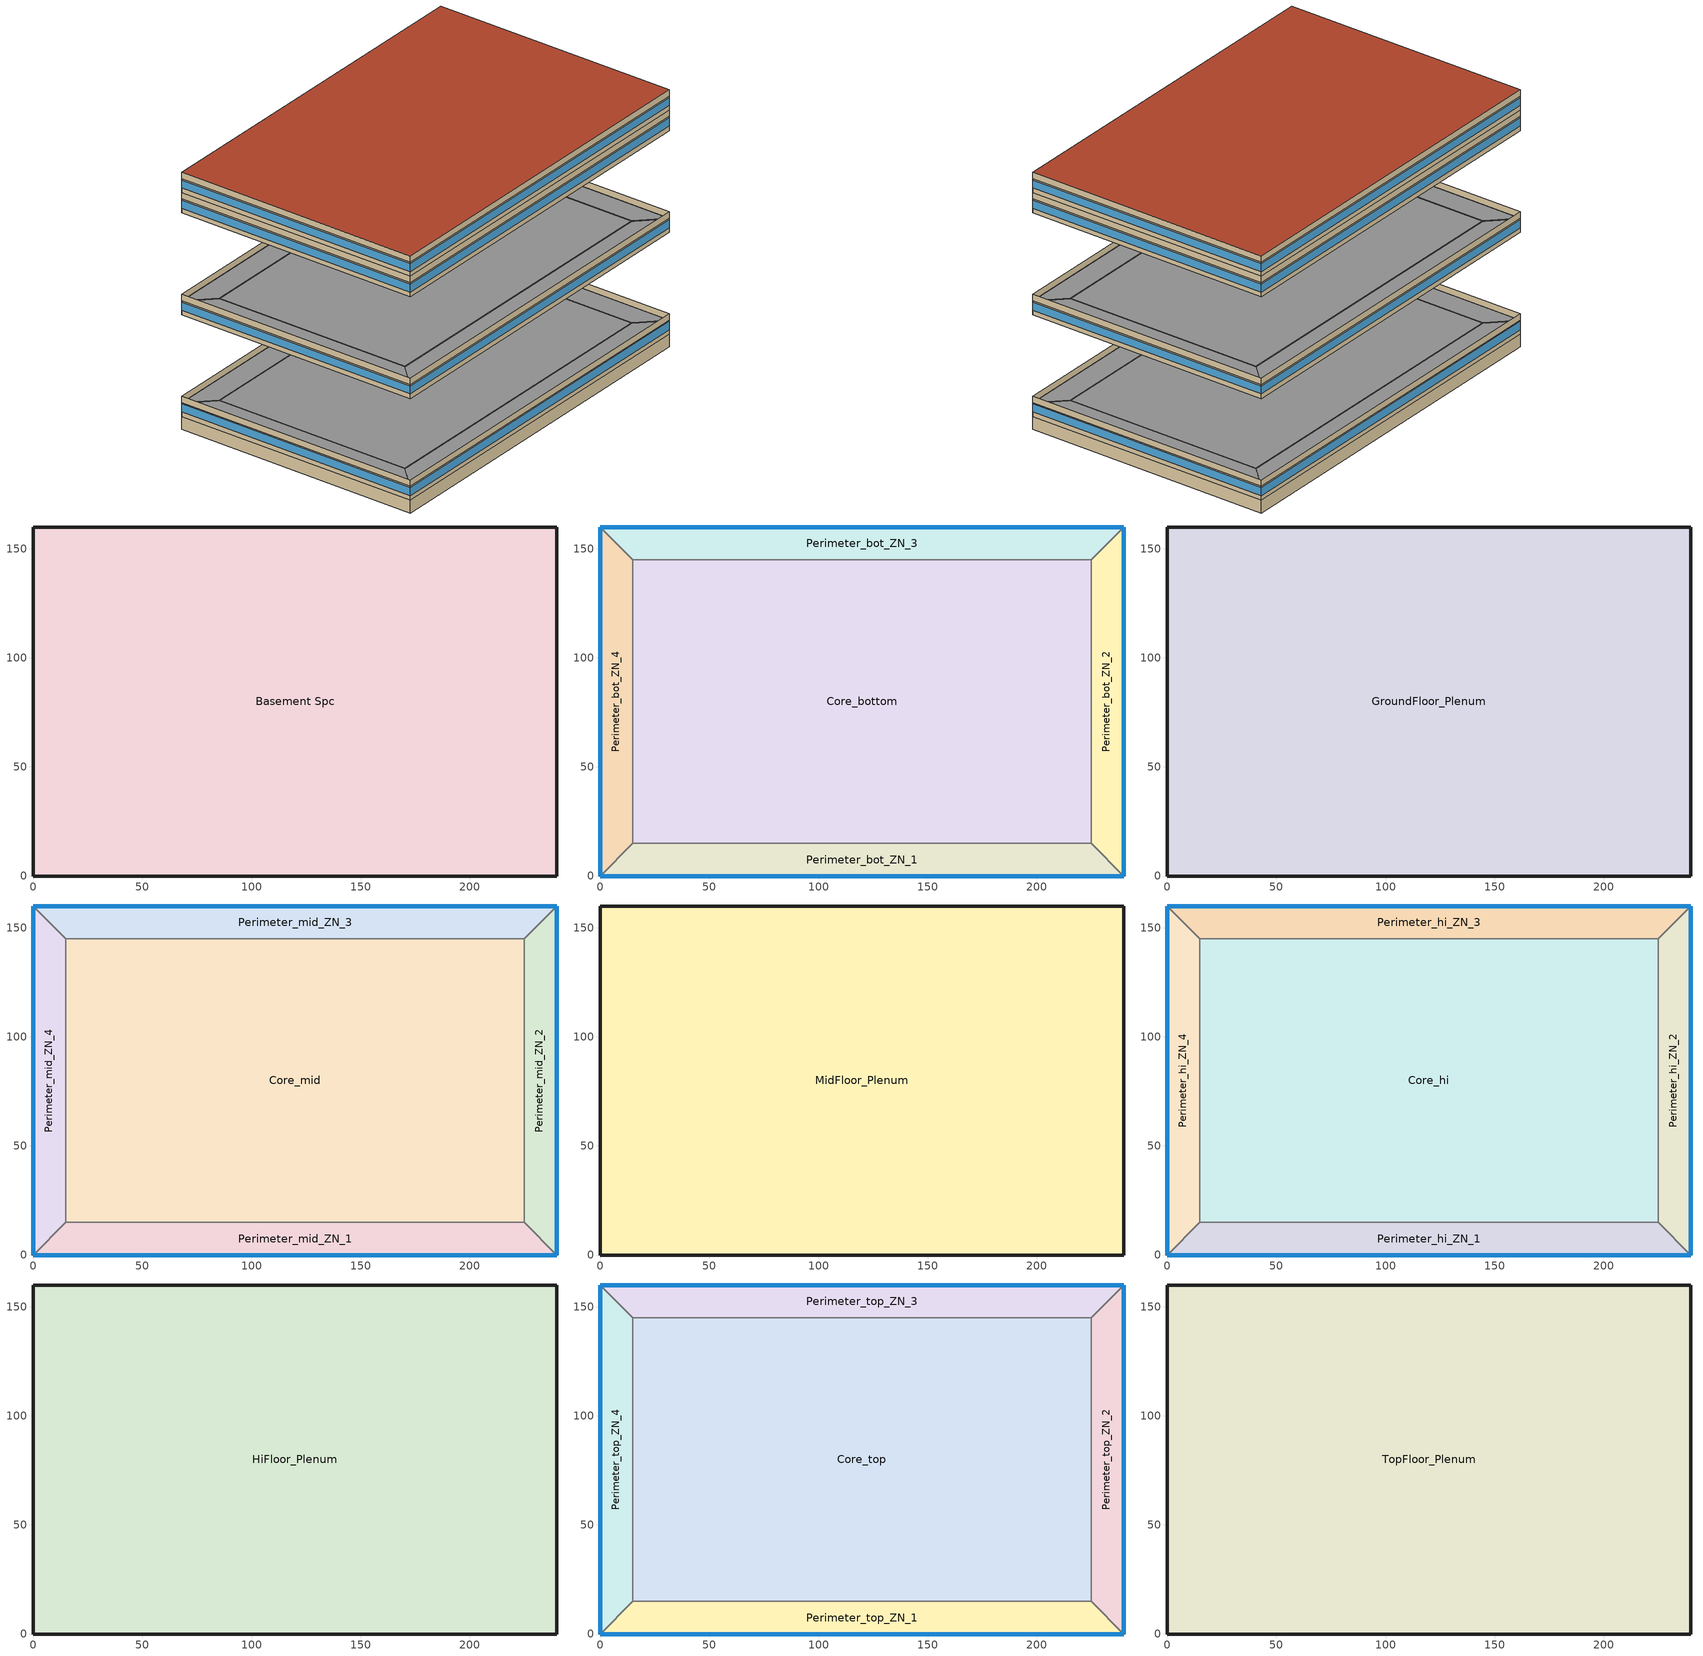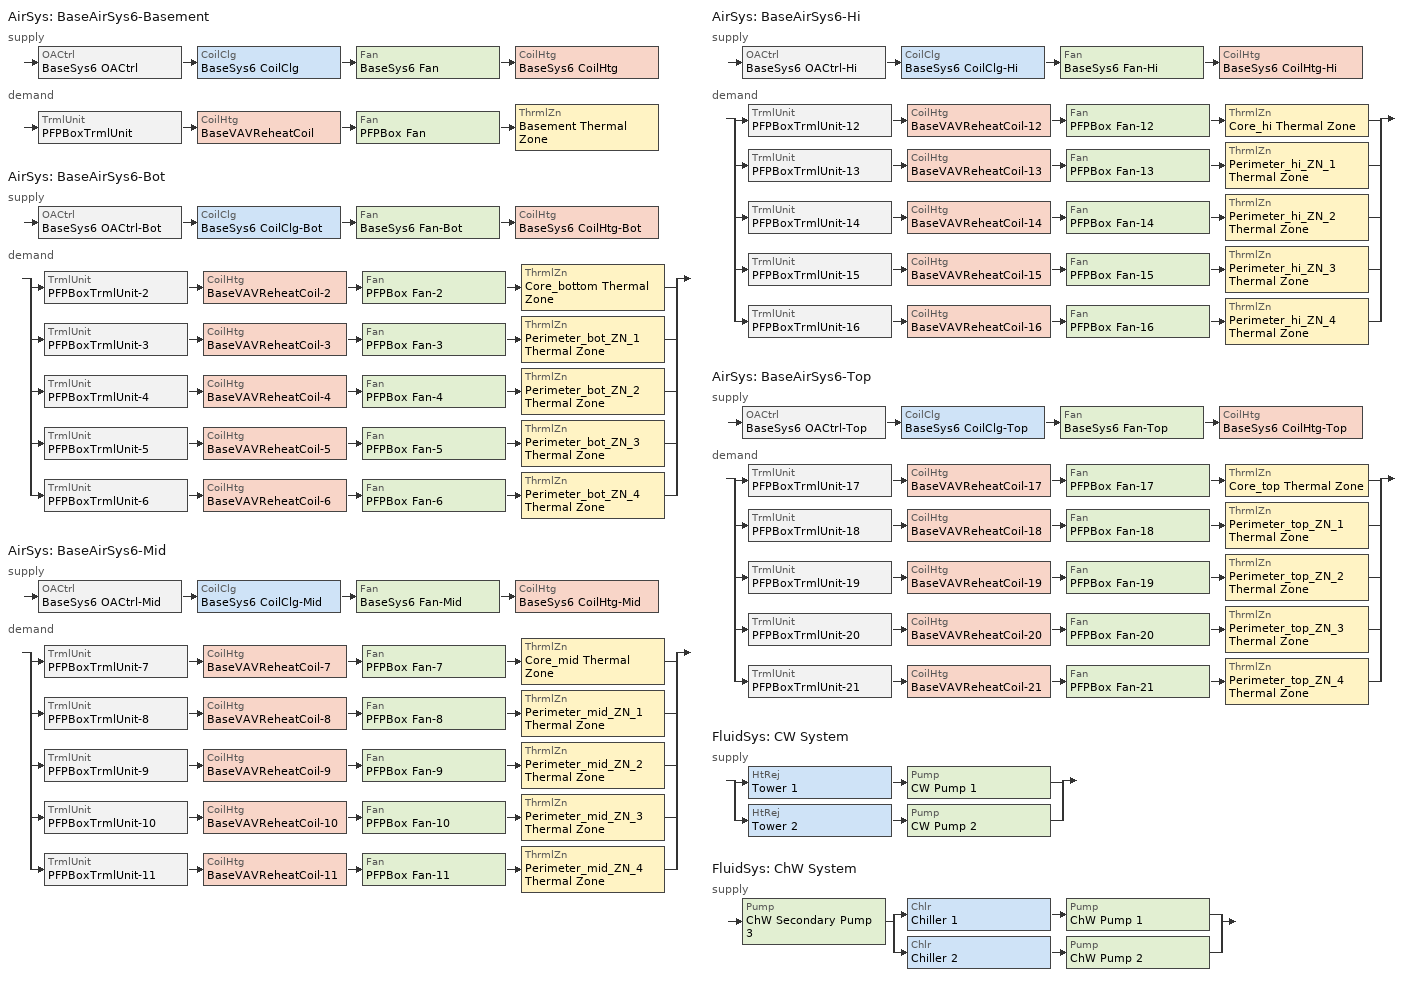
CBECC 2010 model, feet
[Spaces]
Basement Spc
 floor ground (Base_CZ3-SlabOnOrBelowGradeF0.73): 239.85,159.9 239.85,0 0,0 0,159.9 z-8
 wall ground (Base_CZ3-BelowGradeWall): 239.85,0 239.85,159.9 0,159.9 0,0 239.85,0 z-8:0
Core_bottom
 floor to Basement Spc (Base_CZ3-FloorSteelJoistInterior): 224.85,144.9 224.85,15 15,15 15,144.9 z0
 wall to Perimeter_bot_ZN_2 (Base_CZ3-WallSteelFramedInterior): 224.85,15 224.85,144.9 z0:9
 wall to Perimeter_bot_ZN_3 (Base_CZ3-WallSteelFramedInterior): 224.85,144.9 15,144.9 z0:9
 wall to Perimeter_bot_ZN_1 (Base_CZ3-WallSteelFramedInterior): 15,15 224.85,15 z0:9
 wall to Perimeter_bot_ZN_4 (Base_CZ3-WallSteelFramedInterior): 15,144.9 15,15 z0:9
Perimeter_bot_ZN_2
 floor to Basement Spc (Base_CZ3-FloorSteelJoistInterior): 239.85,159.9 239.85,0 224.85,15 224.85,144.9 z0
 wall outside (Base_CZ3-NonresWallSteelFramedU0.084): 239.85,0 239.85,159.9 z0:9
 wall to Perimeter_bot_ZN_1 (Base_CZ3-WallSteelFramedInterior): 224.85,15 239.85,0 z0:9
 wall to Perimeter_bot_ZN_3 (Base_CZ3-WallSteelFramedInterior): 239.85,159.9 224.85,144.9 z0:9
 window (Base_CZ3-FenestrationU0.65): 239.85,0.01 239.85,159.89 z3:8.2
Perimeter_bot_ZN_3
 floor to Basement Spc (Base_CZ3-FloorSteelJoistInterior): 239.85,159.9 224.85,144.9 15,144.9 0,159.9 z0
 wall outside (Base_CZ3-NonresWallSteelFramedU0.084): 239.85,159.9 0,159.9 z0:9
 wall to Perimeter_bot_ZN_4 (Base_CZ3-WallSteelFramedInterior): 0,159.9 15,144.9 z0:9
 window (Base_CZ3-FenestrationU0.65): 239.85,159.9 0,159.9 z3:8.2
Perimeter_bot_ZN_1
 floor to Basement Spc (Base_CZ3-FloorSteelJoistInterior): 224.85,15 239.85,0 0,0 15,15 z0
 wall outside (Base_CZ3-NonresWallSteelFramedU0.084): 0,0 239.85,0 z0:9
 wall to Perimeter_bot_ZN_4 (Base_CZ3-WallSteelFramedInterior): 15,15 0,0 z0:9
 window (Base_CZ3-FenestrationU0.65): 0,0 239.85,0 z3:8.2
Perimeter_bot_ZN_4
 floor to Basement Spc (Base_CZ3-FloorSteelJoistInterior): 0,159.9 15,144.9 15,15 0,0 z0
 wall outside (Base_CZ3-NonresWallSteelFramedU0.084): 0,159.9 0,0 z0:9
 window (Base_CZ3-FenestrationU0.65): 0,159.89 0,0.01 z3:8.2
GroundFloor_Plenum
 floor to Core_bottom (Base_CZ3-FloorSteelJoistInterior): 224.85,144.9 224.85,15 15,15 15,144.9 z9
 floor to Perimeter_bot_ZN_1 (Base_CZ3-FloorSteelJoistInterior): 224.85,15 239.85,0 0,0 15,15 z9
 floor to Perimeter_bot_ZN_2 (Base_CZ3-FloorSteelJoistInterior): 239.85,159.9 239.85,0 224.85,15 224.85,144.9 z9
 floor to Perimeter_bot_ZN_3 (Base_CZ3-FloorSteelJoistInterior): 239.85,159.9 224.85,144.9 15,144.9 0,159.9 z9
 floor to Perimeter_bot_ZN_4 (Base_CZ3-FloorSteelJoistInterior): 0,159.9 15,144.9 15,15 0,0 z9
 wall outside (Base_CZ3-NonresWallSteelFramedU0.084): 239.85,0 239.85,159.9 0,159.9 0,0 239.85,0 z9:13
Core_mid
 floor inside (Base_CZ3-FloorSteelJoistInterior): 224.85,144.9 224.85,15 15,15 15,144.9 z65
 wall to Perimeter_mid_ZN_2 (Base_CZ3-WallSteelFramedInterior): 224.85,15 224.85,144.9 z65:74
 wall to Perimeter_mid_ZN_3 (Base_CZ3-WallSteelFramedInterior): 224.85,144.9 15,144.9 z65:74
 wall to Perimeter_mid_ZN_1 (Base_CZ3-WallSteelFramedInterior): 15,15 224.85,15 z65:74
 wall to Perimeter_mid_ZN_4 (Base_CZ3-WallSteelFramedInterior): 15,144.9 15,15 z65:74
Perimeter_mid_ZN_2
 floor inside (Base_CZ3-FloorSteelJoistInterior): 239.85,159.9 239.85,0 224.85,15 224.85,144.9 z65
 wall outside (Base_CZ3-NonresWallSteelFramedU0.084): 239.85,0 239.85,159.9 z65:74
 wall to Perimeter_mid_ZN_1 (Base_CZ3-WallSteelFramedInterior): 224.85,15 239.85,0 z65:74
 wall to Perimeter_mid_ZN_3 (Base_CZ3-WallSteelFramedInterior): 239.85,159.9 224.85,144.9 z65:74
 window (Base_CZ3-FenestrationU0.65): 239.85,0.01 239.85,159.89 z68:73
Perimeter_mid_ZN_3
 floor inside (Base_CZ3-FloorSteelJoistInterior): 239.85,159.9 224.85,144.9 15,144.9 0,159.9 z65
 wall outside (Base_CZ3-NonresWallSteelFramedU0.084): 239.85,159.9 0,159.9 z65:74
 wall to Perimeter_mid_ZN_4 (Base_CZ3-WallSteelFramedInterior): 0,159.9 15,144.9 z65:74
 window (Base_CZ3-FenestrationU0.65): 239.85,159.9 0,159.9 z68:73
Perimeter_mid_ZN_1
 floor inside (Base_CZ3-FloorSteelJoistInterior): 224.85,15 239.85,0 0,0 15,15 z65
 wall outside (Base_CZ3-NonresWallSteelFramedU0.084): 0,0 239.85,0 z65:74
 wall to Perimeter_mid_ZN_4 (Base_CZ3-WallSteelFramedInterior): 15,15 0,0 z65:74
 window (Base_CZ3-FenestrationU0.65): 0,0 239.85,0 z68:73
Perimeter_mid_ZN_4
 floor inside (Base_CZ3-FloorSteelJoistInterior): 0,159.9 15,144.9 15,15 0,0 z65
 wall outside (Base_CZ3-NonresWallSteelFramedU0.084): 0,159.9 0,0 z65:74
 window (Base_CZ3-FenestrationU0.65): 0,159.89 0,0.01 z68:73
MidFloor_Plenum
 floor to Core_mid (Base_CZ3-FloorSteelJoistInterior): 224.85,144.9 224.85,15 15,15 15,144.9 z74
 floor to Perimeter_mid_ZN_1 (Base_CZ3-FloorSteelJoistInterior): 224.85,15 239.85,0 0,0 15,15 z74
 floor to Perimeter_mid_ZN_2 (Base_CZ3-FloorSteelJoistInterior): 239.85,159.9 239.85,0 224.85,15 224.85,144.9 z74
 floor to Perimeter_mid_ZN_3 (Base_CZ3-FloorSteelJoistInterior): 239.85,159.9 224.85,144.9 15,144.9 0,159.9 z74
 floor to Perimeter_mid_ZN_4 (Base_CZ3-FloorSteelJoistInterior): 0,159.9 15,144.9 15,15 0,0 z74
 wall outside (Base_CZ3-NonresWallSteelFramedU0.084): 239.85,0 239.85,159.9 0,159.9 0,0 239.85,0 z74:78
Core_hi
 floor inside (Base_CZ3-FloorSteelJoistInterior): 224.85,144.9 224.85,15 15,15 15,144.9 z130
 wall to Perimeter_hi_ZN_2 (Base_CZ3-WallSteelFramedInterior): 224.85,15 224.85,144.9 z130:139
 wall to Perimeter_hi_ZN_3 (Base_CZ3-WallSteelFramedInterior): 224.85,144.9 15,144.9 z130:139
 wall to Perimeter_hi_ZN_1 (Base_CZ3-WallSteelFramedInterior): 15,15 224.85,15 z130:139
 wall to Perimeter_hi_ZN_4 (Base_CZ3-WallSteelFramedInterior): 15,144.9 15,15 z130:139
Perimeter_hi_ZN_2
 floor inside (Base_CZ3-FloorSteelJoistInterior): 239.85,159.9 239.85,0 224.85,15 224.85,144.9 z130
 wall outside (Base_CZ3-NonresWallSteelFramedU0.084): 239.85,0 239.85,159.9 z130:139
 wall to Perimeter_hi_ZN_1 (Base_CZ3-WallSteelFramedInterior): 224.85,15 239.85,0 z130:139
 wall to Perimeter_hi_ZN_3 (Base_CZ3-WallSteelFramedInterior): 239.85,159.9 224.85,144.9 z130:139
 window (Base_CZ3-FenestrationU0.65): 239.85,0.01 239.85,159.89 z133:138
Perimeter_hi_ZN_3
 floor inside (Base_CZ3-FloorSteelJoistInterior): 239.85,159.9 224.85,144.9 15,144.9 0,159.9 z130
 wall outside (Base_CZ3-NonresWallSteelFramedU0.084): 239.85,159.9 0,159.9 z130:139
 wall to Perimeter_hi_ZN_4 (Base_CZ3-WallSteelFramedInterior): 0,159.9 15,144.9 z130:139
 window (Base_CZ3-FenestrationU0.65): 239.85,159.9 0,159.9 z133:138
Perimeter_hi_ZN_1
 floor inside (Base_CZ3-FloorSteelJoistInterior): 224.85,15 239.85,0 0,0 15,15 z130
 wall outside (Base_CZ3-NonresWallSteelFramedU0.084): 0,0 239.85,0 z130:139
 wall to Perimeter_hi_ZN_4 (Base_CZ3-WallSteelFramedInterior): 15,15 0,0 z130:139
 window (Base_CZ3-FenestrationU0.65): 0,0 239.85,0 z133:138
Perimeter_hi_ZN_4
 floor inside (Base_CZ3-FloorSteelJoistInterior): 0,159.9 15,144.9 15,15 0,0 z130
 wall outside (Base_CZ3-NonresWallSteelFramedU0.084): 0,159.9 0,0 z130:139
 window (Base_CZ3-FenestrationU0.65): 0,159.89 0,0.01 z133:138
HiFloor_Plenum
 floor to Core_hi (Base_CZ3-FloorSteelJoistInterior): 224.85,144.9 224.85,15 15,15 15,144.9 z139
 floor to Perimeter_hi_ZN_1 (Base_CZ3-FloorSteelJoistInterior): 224.85,15 239.85,0 0,0 15,15 z139
 floor to Perimeter_hi_ZN_2 (Base_CZ3-FloorSteelJoistInterior): 239.85,159.9 239.85,0 224.85,15 224.85,144.9 z139
 floor to Perimeter_hi_ZN_3 (Base_CZ3-FloorSteelJoistInterior): 239.85,159.9 224.85,144.9 15,144.9 0,159.9 z139
 floor to Perimeter_hi_ZN_4 (Base_CZ3-FloorSteelJoistInterior): 0,159.9 15,144.9 15,15 0,0 z139
 wall outside (Base_CZ3-NonresWallSteelFramedU0.084): 239.85,0 239.85,159.9 0,159.9 0,0 239.85,0 z139:143
Core_top
 floor inside (Base_CZ3-FloorSteelJoistInterior): 224.85,144.9 224.85,15 15,15 15,144.9 z143
 wall to Perimeter_top_ZN_2 (Base_CZ3-WallSteelFramedInterior): 224.85,15 224.85,144.9 z143:152
 wall to Perimeter_top_ZN_3 (Base_CZ3-WallSteelFramedInterior): 224.85,144.9 15,144.9 z143:152
 wall to Perimeter_top_ZN_1 (Base_CZ3-WallSteelFramedInterior): 15,15 224.85,15 z143:152
 wall to Perimeter_top_ZN_4 (Base_CZ3-WallSteelFramedInterior): 15,144.9 15,15 z143:152
Perimeter_top_ZN_2
 floor inside (Base_CZ3-FloorSteelJoistInterior): 239.85,159.9 239.85,0 224.85,15 224.85,144.9 z143
 wall outside (Base_CZ3-NonresWallSteelFramedU0.084): 239.85,0 239.85,159.9 z143:152
 wall to Perimeter_top_ZN_1 (Base_CZ3-WallSteelFramedInterior): 224.85,15 239.85,0 z143:152
 wall to Perimeter_top_ZN_3 (Base_CZ3-WallSteelFramedInterior): 239.85,159.9 224.85,144.9 z143:152
 window (Base_CZ3-FenestrationU0.65): 239.85,0.01 239.85,159.89 z146:151
Perimeter_top_ZN_3
 floor inside (Base_CZ3-FloorSteelJoistInterior): 239.85,159.9 224.85,144.9 15,144.9 0,159.9 z143
 wall outside (Base_CZ3-NonresWallSteelFramedU0.084): 239.85,159.9 0,159.9 z143:152
 wall to Perimeter_top_ZN_4 (Base_CZ3-WallSteelFramedInterior): 0,159.9 15,144.9 z143:152
 window (Base_CZ3-FenestrationU0.65): 239.85,159.9 0,159.9 z146:151
Perimeter_top_ZN_1
 floor inside (Base_CZ3-FloorSteelJoistInterior): 224.85,15 239.85,0 0,0 15,15 z143
 wall outside (Base_CZ3-NonresWallSteelFramedU0.084): 0,0 239.85,0 z143:152
 wall to Perimeter_top_ZN_4 (Base_CZ3-WallSteelFramedInterior): 15,15 0,0 z143:152
 window (Base_CZ3-FenestrationU0.65): 0,0 239.85,0 z146:151
Perimeter_top_ZN_4
 floor inside (Base_CZ3-FloorSteelJoistInterior): 0,159.9 15,144.9 15,15 0,0 z143
 wall outside (Base_CZ3-NonresWallSteelFramedU0.084): 0,159.9 0,0 z143:152
 window (Base_CZ3-FenestrationU0.65): 0,159.89 0,0.01 z146:151
TopFloor_Plenum
 floor to Core_top (Base_CZ3-FloorSteelJoistInterior): 224.85,144.9 224.85,15 15,15 15,144.9 z152
 floor to Perimeter_top_ZN_1 (Base_CZ3-FloorSteelJoistInterior): 224.85,15 239.85,0 0,0 15,15 z152
 floor to Perimeter_top_ZN_2 (Base_CZ3-FloorSteelJoistInterior): 239.85,159.9 239.85,0 224.85,15 224.85,144.9 z152
 floor to Perimeter_top_ZN_3 (Base_CZ3-FloorSteelJoistInterior): 239.85,159.9 224.85,144.9 15,144.9 0,159.9 z152
 floor to Perimeter_top_ZN_4 (Base_CZ3-FloorSteelJoistInterior): 0,159.9 15,144.9 15,15 0,0 z152
 wall outside (Base_CZ3-NonresWallSteelFramedU0.084): 239.85,0 239.85,159.9 0,159.9 0,0 239.85,0 z152:156
 roof outside (Base_CZ3-RoofLowAbsorptanceInsulationEntirelyAboveDeckU0.048): 239.85,0 239.85,159.9 0,159.9 0,0 z156
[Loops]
AirSys 'BaseAirSys6-Basement'
 supply: OACtrl 'BaseSys6 OACtrl' > CoilClg 'BaseSys6 CoilClg' > Fan 'BaseSys6 Fan' > CoilHtg 'BaseSys6 CoilHtg'
 demand: TrmlUnit 'PFPBoxTrmlUnit' > CoilHtg 'BaseVAVReheatCoil' > Fan 'PFPBox Fan' > ThrmlZn 'Basement Thermal Zone'
AirSys 'BaseAirSys6-Bot'
 supply: OACtrl 'BaseSys6 OACtrl-Bot' > CoilClg 'BaseSys6 CoilClg-Bot' > Fan 'BaseSys6 Fan-Bot' > CoilHtg 'BaseSys6 CoilHtg-Bot'
 demand: split
  | TrmlUnit 'PFPBoxTrmlUnit-2' > CoilHtg 'BaseVAVReheatCoil-2' > Fan 'PFPBox Fan-2' > ThrmlZn 'Core_bottom Thermal Zone'
  | TrmlUnit 'PFPBoxTrmlUnit-3' > CoilHtg 'BaseVAVReheatCoil-3' > Fan 'PFPBox Fan-3' > ThrmlZn 'Perimeter_bot_ZN_1 Thermal Zone'
  | TrmlUnit 'PFPBoxTrmlUnit-4' > CoilHtg 'BaseVAVReheatCoil-4' > Fan 'PFPBox Fan-4' > ThrmlZn 'Perimeter_bot_ZN_2 Thermal Zone'
  | TrmlUnit 'PFPBoxTrmlUnit-5' > CoilHtg 'BaseVAVReheatCoil-5' > Fan 'PFPBox Fan-5' > ThrmlZn 'Perimeter_bot_ZN_3 Thermal Zone'
  | TrmlUnit 'PFPBoxTrmlUnit-6' > CoilHtg 'BaseVAVReheatCoil-6' > Fan 'PFPBox Fan-6' > ThrmlZn 'Perimeter_bot_ZN_4 Thermal Zone'
AirSys 'BaseAirSys6-Mid'
 supply: OACtrl 'BaseSys6 OACtrl-Mid' > CoilClg 'BaseSys6 CoilClg-Mid' > Fan 'BaseSys6 Fan-Mid' > CoilHtg 'BaseSys6 CoilHtg-Mid'
 demand: split
  | TrmlUnit 'PFPBoxTrmlUnit-7' > CoilHtg 'BaseVAVReheatCoil-7' > Fan 'PFPBox Fan-7' > ThrmlZn 'Core_mid Thermal Zone'
  | TrmlUnit 'PFPBoxTrmlUnit-8' > CoilHtg 'BaseVAVReheatCoil-8' > Fan 'PFPBox Fan-8' > ThrmlZn 'Perimeter_mid_ZN_1 Thermal Zone'
  | TrmlUnit 'PFPBoxTrmlUnit-9' > CoilHtg 'BaseVAVReheatCoil-9' > Fan 'PFPBox Fan-9' > ThrmlZn 'Perimeter_mid_ZN_2 Thermal Zone'
  | TrmlUnit 'PFPBoxTrmlUnit-10' > CoilHtg 'BaseVAVReheatCoil-10' > Fan 'PFPBox Fan-10' > ThrmlZn 'Perimeter_mid_ZN_3 Thermal Zone'
  | TrmlUnit 'PFPBoxTrmlUnit-11' > CoilHtg 'BaseVAVReheatCoil-11' > Fan 'PFPBox Fan-11' > ThrmlZn 'Perimeter_mid_ZN_4 Thermal Zone'
AirSys 'BaseAirSys6-Hi'
 supply: OACtrl 'BaseSys6 OACtrl-Hi' > CoilClg 'BaseSys6 CoilClg-Hi' > Fan 'BaseSys6 Fan-Hi' > CoilHtg 'BaseSys6 CoilHtg-Hi'
 demand: split
  | TrmlUnit 'PFPBoxTrmlUnit-12' > CoilHtg 'BaseVAVReheatCoil-12' > Fan 'PFPBox Fan-12' > ThrmlZn 'Core_hi Thermal Zone'
  | TrmlUnit 'PFPBoxTrmlUnit-13' > CoilHtg 'BaseVAVReheatCoil-13' > Fan 'PFPBox Fan-13' > ThrmlZn 'Perimeter_hi_ZN_1 Thermal Zone'
  | TrmlUnit 'PFPBoxTrmlUnit-14' > CoilHtg 'BaseVAVReheatCoil-14' > Fan 'PFPBox Fan-14' > ThrmlZn 'Perimeter_hi_ZN_2 Thermal Zone'
  | TrmlUnit 'PFPBoxTrmlUnit-15' > CoilHtg 'BaseVAVReheatCoil-15' > Fan 'PFPBox Fan-15' > ThrmlZn 'Perimeter_hi_ZN_3 Thermal Zone'
  | TrmlUnit 'PFPBoxTrmlUnit-16' > CoilHtg 'BaseVAVReheatCoil-16' > Fan 'PFPBox Fan-16' > ThrmlZn 'Perimeter_hi_ZN_4 Thermal Zone'
AirSys 'BaseAirSys6-Top'
 supply: OACtrl 'BaseSys6 OACtrl-Top' > CoilClg 'BaseSys6 CoilClg-Top' > Fan 'BaseSys6 Fan-Top' > CoilHtg 'BaseSys6 CoilHtg-Top'
 demand: split
  | TrmlUnit 'PFPBoxTrmlUnit-17' > CoilHtg 'BaseVAVReheatCoil-17' > Fan 'PFPBox Fan-17' > ThrmlZn 'Core_top Thermal Zone'
  | TrmlUnit 'PFPBoxTrmlUnit-18' > CoilHtg 'BaseVAVReheatCoil-18' > Fan 'PFPBox Fan-18' > ThrmlZn 'Perimeter_top_ZN_1 Thermal Zone'
  | TrmlUnit 'PFPBoxTrmlUnit-19' > CoilHtg 'BaseVAVReheatCoil-19' > Fan 'PFPBox Fan-19' > ThrmlZn 'Perimeter_top_ZN_2 Thermal Zone'
  | TrmlUnit 'PFPBoxTrmlUnit-20' > CoilHtg 'BaseVAVReheatCoil-20' > Fan 'PFPBox Fan-20' > ThrmlZn 'Perimeter_top_ZN_3 Thermal Zone'
  | TrmlUnit 'PFPBoxTrmlUnit-21' > CoilHtg 'BaseVAVReheatCoil-21' > Fan 'PFPBox Fan-21' > ThrmlZn 'Perimeter_top_ZN_4 Thermal Zone'
FluidSys 'CW System'
 supply: split
  | HtRej 'Tower 1' > Pump 'CW Pump 1'
  | HtRej 'Tower 2' > Pump 'CW Pump 2'
FluidSys 'ChW System'
 supply: Pump 'ChW Secondary Pump 3' > split
  | Chlr 'Chiller 1' > Pump 'ChW Pump 1'
  | Chlr 'Chiller 2' > Pump 'ChW Pump 2'
[Proj]
040132-OffLrg-S901GElectric: ZipCode=95814; CompType=NewComplete
[Bldg]
Large Office: TotStoryCnt=13; AboveGrdStoryCnt=12
[ConsAssm]
Base_CZ3-SlabOnOrBelowGradeF0.73: CompatibleSurfType=UndergroundFloor; SlabType=UnheatedSlabOnGrade; MatRef[1]=Concrete - 140 lb/ft3 - 6 in.
Base_CZ3-BelowGradeWall: CompatibleSurfType=UndergroundWall; MatRef[1]=Concrete 90.1 - 80 lb/ft3 - 4 in
Base_CZ3-NonresWallSteelFramedU0.084: CompatibleSurfType=ExteriorWall; MatRef[1]=Stucco - 3/8 in.; MatRef[2]=Gypsum Board - 5/8 in.; MatRef[3]=Compliance Insulation R9.80; MatRef[4]=Gypsum Board - 5/8 in.
Base_CZ3-WallSteelFramedInterior: CompatibleSurfType=InteriorWall; MatRef[1]=Gypsum Board - 5/8 in.; MatRef[2]=Air 90.1 - Wall - 16 in. OC - 3 1/2 in.; MatRef[3]=Gypsum Board - 5/8 in.
Base_CZ3-RoofLowAbsorptanceInsulationEntirelyAboveDeckU0.048: CompatibleSurfType=Roof; MatRef[1]=Metal Standing Seam - 1/16 in.; MatRef[2]=Compliance Insulation R20.00; MatRef[3]=Metal Deck - 1/16 in.; SolReflASTMCertification=1; ThrmlEmitASTMCertification=1; RoofAgedSolRefl=0.55; RoofAgedThrmlEmit=0.75
Base_CZ3-FloorSteelJoistInterior: CompatibleSurfType=InteriorFloor; MatRef[1]=Metal Deck - 1/16 in.; MatRef[2]=Concrete 90.1 - 140 lb/ft3 - 4 in.; MatRef[3]=Carpet 90.1 - 1/2 in.
[Mat]
Name | CodeCat | CodeItem
Concrete - 140 lb/ft3 - 6 in. | Concrete | Concrete - 140 lb/ft3 - 6 in.
Stucco - 3/8 in. | Plastering Materials | Stucco - 3/8 in.
Gypsum Board - 5/8 in. | Bldg Board and Siding | Gypsum Board - 5/8 in.
Compliance Insulation R9.80 | Insulation Board | Compliance Insulation R9.80
Air 90.1 - Wall - 16 in. OC - 3 1/2 in. | Air | Air 90.1 - Wall - 16 in. OC - 3 1/2 in.
Metal Standing Seam - 1/16 in. | Roofing | Metal Standing Seam - 1/16 in.
Compliance Insulation R20.00 | Insulation Board | Compliance Insulation R20.00
Metal Deck - 1/16 in. | Bldg Board and Siding | Metal Deck - 1/16 in.
Concrete 90.1 - 140 lb/ft3 - 4 in. | Concrete | Concrete 90.1 - 140 lb/ft3 - 4 in.
Carpet 90.1 - 1/2 in. | Finish Materials | Carpet 90.1 - 1/2 in.
Concrete 90.1 - 80 lb/ft3 - 4 in | Concrete | Concrete 90.1 - 80 lb/ft3 - 4 in.
[FenCons]
Base_CZ3-FenestrationU0.65: FenProdType=AllOther; FenFrm=Vinyl; SHGC=0.25; UFactor=0.65; VT=0.42
[Story]
Name | Mult
Basement; GroundFloor; TopFloor
MidFloor; HiFloor | 5
[Spc]
Name | Story | ThrmlZnRef | Vol | SpcFuncDefaultsRef | CondgType | SecSide100PctControlled
Basement Spc | Basement | Basement Thermal Zone | 306899 | Office Mod Defaults
Core_bottom | GroundFloor | Core_bottom Thermal Zone | 245391 | Office Mod Defaults
GroundFloor_Plenum | GroundFloor | GroundFloor_Plenum Thermal Zone | 153412 |  | Plenum
Perimeter_bot_ZN_1 | GroundFloor | Perimeter_bot_ZN_1 Thermal Zone | 30371.4 | Office Mod Defaults |  | 1
Perimeter_bot_ZN_2 | GroundFloor | Perimeter_bot_ZN_2 Thermal Zone | 19572.1 | Office Mod Defaults |  | 1
Perimeter_bot_ZN_3 | GroundFloor | Perimeter_bot_ZN_3 Thermal Zone | 30370.8 | Office Mod Defaults |  | 1
Perimeter_bot_ZN_4 | GroundFloor | Perimeter_bot_ZN_4 Thermal Zone | 19572.1 | Office Mod Defaults |  | 1
Core_mid | MidFloor | Core_mid Thermal Zone | 245391 | Office Mod Defaults
MidFloor_Plenum | MidFloor | MidFloor_Plenum Thermal Zone | 153412 |  | Plenum
Perimeter_mid_ZN_1 | MidFloor | Perimeter_mid_ZN_1 Thermal Zone | 30371.4 | Office Mod Defaults |  | 1
Perimeter_mid_ZN_2 | MidFloor | Perimeter_mid_ZN_2 Thermal Zone | 19572.1 | Office Mod Defaults |  | 1
Perimeter_mid_ZN_3 | MidFloor | Perimeter_mid_ZN_3 Thermal Zone | 30370.8 | Office Mod Defaults |  | 1
Perimeter_mid_ZN_4 | MidFloor | Perimeter_mid_ZN_4 Thermal Zone | 19572.1 | Office Mod Defaults |  | 1
Core_hi | HiFloor | Core_hi Thermal Zone | 245391 | Office Mod Defaults
HiFloor_Plenum | HiFloor | HiFloor_Plenum Thermal Zone | 153412 |  | Plenum
Perimeter_hi_ZN_1 | HiFloor | Perimeter_hi_ZN_1 Thermal Zone | 30371.4 | Office Mod Defaults |  | 1
Perimeter_hi_ZN_2 | HiFloor | Perimeter_hi_ZN_2 Thermal Zone | 19572.1 | Office Mod Defaults |  | 1
Perimeter_hi_ZN_3 | HiFloor | Perimeter_hi_ZN_3 Thermal Zone | 30370.8 | Office Mod Defaults |  | 1
Perimeter_hi_ZN_4 | HiFloor | Perimeter_hi_ZN_4 Thermal Zone | 19572.1 | Office Mod Defaults |  | 1
Core_top | TopFloor | Core_top Thermal Zone | 245391 | Office Mod Defaults
Perimeter_top_ZN_1 | TopFloor | Perimeter_top_ZN_1 Thermal Zone | 30371.4 | Office Mod Defaults |  | 1
Perimeter_top_ZN_2 | TopFloor | Perimeter_top_ZN_2 Thermal Zone | 19572.1 | Office Mod Defaults |  | 1
Perimeter_top_ZN_3 | TopFloor | Perimeter_top_ZN_3 Thermal Zone | 30370.8 | Office Mod Defaults |  | 1
Perimeter_top_ZN_4 | TopFloor | Perimeter_top_ZN_4 Thermal Zone | 19572.1 | Office Mod Defaults |  | 1
TopFloor_Plenum | TopFloor | TopFloor_Plenum Thermal Zone | 153412 |  | Plenum
[ThrmlZn]
Name | Type | PriAirCondgSysRef | ClgTstatSchRef | HtgTstatSchRef
Basement Thermal Zone | Conditioned | BaseAirSys6-Basement | Office ClgSetPt | Office HtgSetPt
Core_bottom Thermal Zone; Perimeter_bot_ZN_1 Thermal Zone; Perimeter_bot_ZN_2 Thermal Zone; Perimeter_bot_ZN_3 Thermal Zone; Perimeter_bot_ZN_4 Thermal Zone | Conditioned | BaseAirSys6-Bot | Office ClgSetPt | Office HtgSetPt
GroundFloor_Plenum Thermal Zone; MidFloor_Plenum Thermal Zone; HiFloor_Plenum Thermal Zone; TopFloor_Plenum Thermal Zone | Plenum
Core_mid Thermal Zone; Perimeter_mid_ZN_1 Thermal Zone; Perimeter_mid_ZN_2 Thermal Zone; Perimeter_mid_ZN_3 Thermal Zone; Perimeter_mid_ZN_4 Thermal Zone | Conditioned | BaseAirSys6-Mid | Office ClgSetPt | Office HtgSetPt
Core_hi Thermal Zone; Perimeter_hi_ZN_1 Thermal Zone; Perimeter_hi_ZN_2 Thermal Zone; Perimeter_hi_ZN_3 Thermal Zone; Perimeter_hi_ZN_4 Thermal Zone | Conditioned | BaseAirSys6-Hi | Office ClgSetPt | Office HtgSetPt
Core_top Thermal Zone; Perimeter_top_ZN_1 Thermal Zone; Perimeter_top_ZN_2 Thermal Zone; Perimeter_top_ZN_3 Thermal Zone; Perimeter_top_ZN_4 Thermal Zone | Conditioned | BaseAirSys6-Top | Office ClgSetPt | Office HtgSetPt
[AirSys] Type=VAV; CtrlSysType=DDCToZone; StaticPressRstCtrl=1; ReheatCtrlMthd=DualMaximum; OptStart=1; ClgCtrl=WarmestResetFlowFirst; ClRstSupHi=60; ClRstSupLow=55; PrehtFixedSupTemp=50
Name | Cnt
BaseAirSys6-Basement; BaseAirSys6-Bot; BaseAirSys6-Top
BaseAirSys6-Mid; BaseAirSys6-Hi | 5
[AirSeg]
Name | Sys | Type
BaseSys6 SupAirSeg | BaseAirSys6-Basement | Supply
BaseSys6 RetAirSeg | BaseAirSys6-Basement | Relief
BaseSys6 SupAirSeg-Bot | BaseAirSys6-Bot | Supply
BaseSys6 RetAirSeg-Bot | BaseAirSys6-Bot | Relief
BaseSys6 SupAirSeg-Mid | BaseAirSys6-Mid | Supply
BaseSys6 RetAirSeg-Mid | BaseAirSys6-Mid | Relief
BaseSys6 SupAirSeg-Hi | BaseAirSys6-Hi | Supply
BaseSys6 RetAirSeg-Hi | BaseAirSys6-Hi | Relief
BaseSys6 SupAirSeg-Top | BaseAirSys6-Top | Supply
BaseSys6 RetAirSeg-Top | BaseAirSys6-Top | Relief
[CoilClg] Type=ChilledWater; FluidSegInRef=ChW Secondary Supply; FluidSegOutRef=ChW Secondary Return
Name | Sys | CapTotGrossRtd
BaseSys6 CoilClg | BaseAirSys6-Basement | 830829
BaseSys6 CoilClg-Bot | BaseAirSys6-Bot | 1.12305e+06
BaseSys6 CoilClg-Mid | BaseAirSys6-Mid | 1.16677e+06
BaseSys6 CoilClg-Hi | BaseAirSys6-Hi | 1.16478e+06
BaseSys6 CoilClg-Top | BaseAirSys6-Top | 1.14358e+06
[Fan]
Name | Sys | CtrlMthd | FlowCap | FlowMin
BaseSys6 Fan | BaseAirSys6-Basement | VariableSpeedDrive | 23917 | 7175.1
PFPBox Fan | BaseAirSys6-Basement
BaseSys6 Fan-Bot | BaseAirSys6-Bot | VariableSpeedDrive | 31694.9 | 9508.48
PFPBox Fan-2; PFPBox Fan-3; PFPBox Fan-4; PFPBox Fan-5; PFPBox Fan-6 | BaseAirSys6-Bot
BaseSys6 Fan-Mid | BaseAirSys6-Mid | VariableSpeedDrive | 32093.8 | 9628.12
PFPBox Fan-7; PFPBox Fan-8; PFPBox Fan-9; PFPBox Fan-10; PFPBox Fan-11 | BaseAirSys6-Mid
BaseSys6 Fan-Hi | BaseAirSys6-Hi | VariableSpeedDrive | 32027.6 | 9608.3
PFPBox Fan-12; PFPBox Fan-13; PFPBox Fan-14; PFPBox Fan-15; PFPBox Fan-16 | BaseAirSys6-Hi
BaseSys6 Fan-Top | BaseAirSys6-Top | VariableSpeedDrive | 31891.2 | 9567.37
PFPBox Fan-17; PFPBox Fan-18; PFPBox Fan-19; PFPBox Fan-20; PFPBox Fan-21 | BaseAirSys6-Top
[CoilHtg] Type=Resistance
Name | Sys | CapTotGrossRtd
BaseSys6 CoilHtg | BaseAirSys6-Basement | 86751.9
BaseVAVReheatCoil | BaseAirSys6-Basement | 756202
BaseSys6 CoilHtg-Bot | BaseAirSys6-Bot | 48676.8
BaseVAVReheatCoil-2 | BaseAirSys6-Bot | 588280
BaseVAVReheatCoil-3 | BaseAirSys6-Bot | 96579.3
BaseVAVReheatCoil-4 | BaseAirSys6-Bot | 79455.1
BaseVAVReheatCoil-5 | BaseAirSys6-Bot | 88138.6
BaseVAVReheatCoil-6 | BaseAirSys6-Bot | 86931.6
BaseSys6 CoilHtg-Mid | BaseAirSys6-Mid | 45205.6
BaseVAVReheatCoil-7 | BaseAirSys6-Mid | 59628
BaseVAVReheatCoil-8 | BaseAirSys6-Mid | 96657
BaseVAVReheatCoil-9 | BaseAirSys6-Mid | 79760.2
BaseVAVReheatCoil-10 | BaseAirSys6-Mid | 88028.6
BaseVAVReheatCoil-11 | BaseAirSys6-Mid | 88109.2
BaseSys6 CoilHtg-Hi | BaseAirSys6-Hi | 45662.8
BaseVAVReheatCoil-12 | BaseAirSys6-Hi | 595744
BaseVAVReheatCoil-13 | BaseAirSys6-Hi | 96596.6
BaseVAVReheatCoil-14 | BaseAirSys6-Hi | 79133.4
BaseVAVReheatCoil-15 | BaseAirSys6-Hi | 88125.8
BaseVAVReheatCoil-16 | BaseAirSys6-Hi | 87671.6
BaseSys6 CoilHtg-Top | BaseAirSys6-Top | 32351
BaseVAVReheatCoil-17 | BaseAirSys6-Top | 588222
BaseVAVReheatCoil-18 | BaseAirSys6-Top | 97661
BaseVAVReheatCoil-19 | BaseAirSys6-Top | 79168
BaseVAVReheatCoil-20 | BaseAirSys6-Top | 89771.5
BaseVAVReheatCoil-21 | BaseAirSys6-Top | 89294.4
[TrmlUnit] Type=ParallelFanBox
Name | Sys | ZnServedRef | PriAirSegRef | PriAirFlowMax | PriAirFlowMin
PFPBoxTrmlUnit | BaseAirSys6-Basement | Basement Thermal Zone | BaseSys6 SupAirSeg | 23917
PFPBoxTrmlUnit-2 | BaseAirSys6-Bot | Core_bottom Thermal Zone | BaseSys6 SupAirSeg-Bot | 19170.7
PFPBoxTrmlUnit-3 | BaseAirSys6-Bot | Perimeter_bot_ZN_1 Thermal Zone | BaseSys6 SupAirSeg-Bot | 3379.63 | 1013.89
PFPBoxTrmlUnit-4 | BaseAirSys6-Bot | Perimeter_bot_ZN_2 Thermal Zone | BaseSys6 SupAirSeg-Bot | 2903.64 | 871.091
PFPBoxTrmlUnit-5 | BaseAirSys6-Bot | Perimeter_bot_ZN_3 Thermal Zone | BaseSys6 SupAirSeg-Bot | 3022.79 | 906.836
PFPBoxTrmlUnit-6 | BaseAirSys6-Bot | Perimeter_bot_ZN_4 Thermal Zone | BaseSys6 SupAirSeg-Bot | 3218.17 | 965.452
PFPBoxTrmlUnit-7 | BaseAirSys6-Mid | Core_mid Thermal Zone | BaseSys6 SupAirSeg-Mid | 19508.6
PFPBoxTrmlUnit-8 | BaseAirSys6-Mid | Perimeter_mid_ZN_1 Thermal Zone | BaseSys6 SupAirSeg-Mid | 3382.9
PFPBoxTrmlUnit-9 | BaseAirSys6-Mid | Perimeter_mid_ZN_2 Thermal Zone | BaseSys6 SupAirSeg-Mid | 2916.46
PFPBoxTrmlUnit-10 | BaseAirSys6-Mid | Perimeter_mid_ZN_3 Thermal Zone | BaseSys6 SupAirSeg-Mid | 3018.12
PFPBoxTrmlUnit-11 | BaseAirSys6-Mid | Perimeter_mid_ZN_4 Thermal Zone | BaseSys6 SupAirSeg-Mid | 3267.68
PFPBoxTrmlUnit-12 | BaseAirSys6-Hi | Core_hi Thermal Zone | BaseSys6 SupAirSeg-Hi | 19485.8
PFPBoxTrmlUnit-13 | BaseAirSys6-Hi | Perimeter_hi_ZN_1 Thermal Zone | BaseSys6 SupAirSeg-Hi | 3380.34
PFPBoxTrmlUnit-14 | BaseAirSys6-Hi | Perimeter_hi_ZN_2 Thermal Zone | BaseSys6 SupAirSeg-Hi | 2890.08
PFPBoxTrmlUnit-15 | BaseAirSys6-Hi | Perimeter_hi_ZN_3 Thermal Zone | BaseSys6 SupAirSeg-Hi | 3022.22
PFPBoxTrmlUnit-16 | BaseAirSys6-Hi | Perimeter_hi_ZN_4 Thermal Zone | BaseSys6 SupAirSeg-Hi | 3249.26
PFPBoxTrmlUnit-17 | BaseAirSys6-Top | Core_top Thermal Zone | BaseSys6 SupAirSeg-Top | 19165.4
PFPBoxTrmlUnit-18 | BaseAirSys6-Top | Perimeter_top_ZN_1 Thermal Zone | BaseSys6 SupAirSeg-Top | 3425.19
PFPBoxTrmlUnit-19 | BaseAirSys6-Top | Perimeter_top_ZN_2 Thermal Zone | BaseSys6 SupAirSeg-Top | 2891.45
PFPBoxTrmlUnit-20 | BaseAirSys6-Top | Perimeter_top_ZN_3 Thermal Zone | BaseSys6 SupAirSeg-Top | 3091.77
PFPBoxTrmlUnit-21 | BaseAirSys6-Top | Perimeter_top_ZN_4 Thermal Zone | BaseSys6 SupAirSeg-Top | 3317.41
[OACtrl] EconoCtrlMthd=FixedDryBulb; EconoIntegration=Integrated
Name | Sys | AirSegSupRef | AirSegRetRef
BaseSys6 OACtrl | BaseAirSys6-Basement | BaseSys6 SupAirSeg | BaseSys6 RetAirSeg
BaseSys6 OACtrl-Bot | BaseAirSys6-Bot | BaseSys6 SupAirSeg-Bot | BaseSys6 RetAirSeg-Bot
BaseSys6 OACtrl-Mid | BaseAirSys6-Mid | BaseSys6 SupAirSeg-Mid | BaseSys6 RetAirSeg-Mid
BaseSys6 OACtrl-Hi | BaseAirSys6-Hi | BaseSys6 SupAirSeg-Hi | BaseSys6 RetAirSeg-Hi
BaseSys6 OACtrl-Top | BaseAirSys6-Top | BaseSys6 SupAirSeg-Top | BaseSys6 RetAirSeg-Top
[FluidSys] CtrlType=DDC
Name | Type | RstSupHi | RstSupLow | RstOutdrHi | RstOutdrLow
CW System | CondenserWater
ChW System | ChilledWater | 54 | 44 | 60 | 80
[FluidSeg]
Name | Sys | Type | PriSegRef
CW Primary Supply | CW System | PrimarySupply
CW Primary Return | CW System | PrimaryReturn
ChW Primary Supply | ChW System | PrimarySupply
ChW Primary Return | ChW System | PrimaryReturn
ChW Secondary Supply | ChW System | SecondarySupply | ChW Primary Supply
ChW Secondary Return | ChW System | SecondaryReturn | ChW Primary Return
[HtRej] Sys=CW System; Type=OpenTower; ModCtrl=TwoSpeed; FluidSegInRef=CW Primary Return; FluidSegOutRef=CW Primary Supply; CapRtd=6.46248e+06; TotFanHP=33.83; AirFlowCap=140698
Tower 1; Tower 2
[Pump] MtrEff=0.9
Name | Sys | OperCtrl | SpdCtrl | FlowCap | ImpellerEff
CW Pump 1; CW Pump 2 | CW System | OnDemand | ConstantSpeed | 1292 | 0.695
ChW Pump 1; ChW Pump 2 | ChW System | OnDemand | ConstantSpeed |  | 0.72
ChW Secondary Pump 3 | ChW System |  | VariableSpeed | 1564.97 | 0.72
[Chlr] Sys=ChW System; Type=Screw; FuelSrc=Electric; CndsrType=Fluid; CndsrFluidSegInRef=CW Primary Supply; CndsrFluidSegOutRef=CW Primary Return; EvapFluidSegInRef=ChW Primary Return; EvapFluidSegOutRef=ChW Primary Supply; EntTempDsgn=56; CapRtd=5.46876e+06; KwPerTon=0.639; IPLVKwPerTon=0.3
Chiller 1; Chiller 2
[SpcFuncDefaults]
Office Mod Defaults: SpcFunc=Office - Open Plan; OccSchRef=Office Occupancy; IntLtgRegSchRef=Office Lights; RecptSchRef=Office Receptacle; ProcElecSchRef=Office Receptacle; CommRfrgEqpSchRef=Office Refrigeration; ElevSchRef=Office Elevator; ProcGasSchRef=Office Receptacle; HotWtrHtgSchRef=Office ServiceHotWater
[Sch]
Name | Type | EndMonth[1] | EndDay[1] | SchWeekRef[1]
Office Occupancy | Fraction | 12 | 31 | OfficeOccupancyWk
Office Receptacle | Fraction | 12 | 31 | OfficeReceptacleWk
Office ServiceHotWater | Fraction | 12 | 31 | OfficeServiceHotWaterWk
Office Elevator | Fraction |  |  | OfficeElevatorWk
Office Lights | Fraction | 12 | 31 | OfficeLightsWk
Office ClgSetPt | Temperature | 12 | 31 | OfficeClgSetPtWk
Office HtgSetPt | Temperature | 12 | 31 | OfficeHtgSetPtWk
Office Refrigeration | Fraction |  |  | OfficeRefrigerationWk
[SchWeek]
Name | Type | SchDaySunRef | SchDayMonRef | SchDayTueRef | SchDayWedRef | SchDayThuRef | SchDayFriRef | SchDaySatRef | SchDayHolRef | SchDayClgDDRef | SchDayHtgDDRef | SchDayWDRef
OfficeOccupancyWk | Fraction | OfficeOccupancySun | OfficeOccupancyWD | OfficeOccupancyWD | OfficeOccupancyWD | OfficeOccupancyWD | OfficeOccupancyWD | OfficeOccupancySat | OfficeOccupancySun | OnDay | OffDay
OfficeReceptacleWk | Fraction | OfficeReceptacleSun | OfficeReceptacleWD | OfficeReceptacleWD | OfficeReceptacleWD | OfficeReceptacleWD | OfficeReceptacleWD | OfficeReceptacleSat | OfficeReceptacleSun | OnDay | OffDay
OfficeServiceHotWaterWk | Fraction | OfficeServiceHotWaterSun | OfficeServiceHotWaterWD | OfficeServiceHotWaterWD | OfficeServiceHotWaterWD | OfficeServiceHotWaterWD | OfficeServiceHotWaterWD | OfficeServiceHotWaterSat | OfficeServiceHotWaterSun | OnDay | OffDay
OfficeElevatorWk | Fraction | OfficeElevatorSun |  |  |  |  |  | OfficeElevatorSat |  |  |  | OfficeElevatorWD
OfficeLightsWk | Fraction | OfficeLightsSun | OfficeLightsWD | OfficeLightsWD | OfficeLightsWD | OfficeLightsWD | OfficeLightsWD | OfficeLightsSat | OfficeLightsSun | OnDay | OffDay
OfficeClgSetPtWk | Temperature | OfficeClgSetPtSun | OfficeClgSetPtWD | OfficeClgSetPtWD | OfficeClgSetPtWD | OfficeClgSetPtWD | OfficeClgSetPtWD | OfficeClgSetPtSat | OfficeClgSetPtSun | OfficeClgSetPtWD | OfficeClgSetPtWD
OfficeHtgSetPtWk | Temperature | OfficeHtgSetPtSun | OfficeHtgSetPtWD | OfficeHtgSetPtWD | OfficeHtgSetPtWD | OfficeHtgSetPtWD | OfficeHtgSetPtWD | OfficeHtgSetPtSat | OfficeHtgSetPtSun | OfficeHtgSetPtWD | OfficeHtgSetPtWD
OfficeRefrigerationWk | Fraction | OfficeRefrigerationSat |  |  |  |  |  | OfficeRefrigerationSun |  |  |  | OfficeRefrigerationWD
[SchDay]
Name | Type | Hr
OfficeOccupancySun | Fraction | ( 0, 0, 0, 0, 0, 0, 0.05, 0.05, 0.05, 0.05, 0.05, 0.05, 0.05, 0.05, 0.05, 0.05, 0.05, 0.05, 0, 0, 0, 0, 0, 0 )
OfficeOccupancyWD | Fraction | ( 0, 0, 0, 0, 0, 0, 0.1, 0.2, 0.95, 0.95, 0.95, 0.95, 0.5, 0.95, 0.95, 0.95, 0.95, 0.3, 0.1, 0.1, 0.1, 0.1, 0.05, 0.05 )
OfficeOccupancySat | Fraction | ( 0, 0, 0, 0, 0, 0, 0.1, 0.1, 0.3, 0.3, 0.3, 0.3, 0.1, 0.1, 0.1, 0.1, 0.1, 0.05, 0.05, 0, 0, 0, 0, 0 )
OfficeReceptacleSun; OfficeLightsSun | Fraction | ( 0.05, 0.05, 0.05, 0.05, 0.05, 0.05, 0.05, 0.05, 0.05, 0.05, 0.05, 0.05, 0.05, 0.05, 0.05, 0.05, 0.05, 0.05, 0.05, 0.05, 0.05, 0.05, 0.05, 0.05 )
OfficeReceptacleWD | Fraction | ( 0.05, 0.05, 0.05, 0.05, 0.05, 0.1, 0.1, 0.3, 0.9, 0.9, 0.9, 0.9, 0.9, 0.9, 0.9, 0.9, 0.9, 0.5, 0.3, 0.3, 0.2, 0.2, 0.1, 0.05 )
OfficeReceptacleSat; OfficeLightsSat | Fraction | ( 0.05, 0.05, 0.05, 0.05, 0.05, 0.05, 0.1, 0.1, 0.3, 0.3, 0.3, 0.3, 0.15, 0.15, 0.15, 0.15, 0.15, 0.05, 0.05, 0.05, 0.05, 0.05, 0.05, 0.05 )
OfficeServiceHotWaterSun | Fraction | ( 0.04, 0.04, 0.04, 0.04, 0.04, 0.07, 0.04, 0.04, 0.04, 0.04, 0.04, 0.06, 0.06, 0.09, 0.06, 0.04, 0.04, 0.04, 0.04, 0.04, 0.04, 0.07, 0.04, 0.04 )
OfficeServiceHotWaterWD | Fraction | ( 0.05, 0.05, 0.05, 0.05, 0.05, 0.08, 0.07, 0.19, 0.35, 0.38, 0.39, 0.47, 0.57, 0.54, 0.34, 0.33, 0.44, 0.26, 0.21, 0.15, 0.17, 0.08, 0.05, 0.05 )
OfficeServiceHotWaterSat | Fraction | ( 0.05, 0.05, 0.05, 0.05, 0.05, 0.08, 0.07, 0.11, 0.15, 0.21, 0.19, 0.23, 0.2, 0.19, 0.15, 0.12, 0.14, 0.07, 0.07, 0.07, 0.07, 0.09, 0.05, 0.05 )
OfficeElevatorWD | Fraction | ( 0, 0, 0, 0, 0, 0, 0, 0.35, 0.69, 0.43, 0.37, 0.43, 0.58, 0.48, 0.37, 0.37, 0.46, 0.62, 0.2, 0.12, 0.04, 0.04, 0, 0 )
OfficeElevatorSat | Fraction | ( 0, 0, 0, 0, 0, 0, 0, 0.16, 0.14, 0.21, 0.18, 0.25, 0.21, 0.13, 0.08, 0.04, 0.05, 0.06, 0, 0, 0, 0, 0, 0 )
OfficeElevatorSun; OffDay | Fraction | ( 0, 0, 0, 0, 0, 0, 0, 0, 0, 0, 0, 0, 0, 0, 0, 0, 0, 0, 0, 0, 0, 0, 0, 0 )
OfficeLightsWD | Fraction | ( 0.05, 0.05, 0.05, 0.05, 0.05, 0.1, 0.1, 0.3, 0.65, 0.65, 0.65, 0.65, 0.65, 0.65, 0.65, 0.65, 0.65, 0.35, 0.3, 0.3, 0.2, 0.2, 0.1, 0.05 )
OnDay | Fraction | ( 1, 1, 1, 1, 1, 1, 1, 1, 1, 1, 1, 1, 1, 1, 1, 1, 1, 1, 1, 1, 1, 1, 1, 1 )
OfficeClgSetPtSun | Temperature | ( 85, 85, 85, 85, 85, 85, 85, 85, 85, 85, 85, 85, 85, 85, 85, 85, 85, 85, 85, 85, 85, 85, 85, 85 )
OfficeClgSetPtWD | Temperature | ( 85, 85, 85, 85, 85, 75, 75, 75, 75, 75, 75, 75, 75, 75, 75, 75, 75, 75, 75, 75, 75, 75, 75, 75 )
OfficeClgSetPtSat | Temperature | ( 85, 85, 85, 85, 85, 75, 75, 75, 75, 75, 75, 75, 75, 75, 75, 75, 75, 75, 75, 85, 85, 85, 85, 85 )
OfficeHtgSetPtSun | Temperature | ( 60, 60, 60, 60, 60, 60, 60, 60, 60, 60, 60, 60, 60, 60, 60, 60, 60, 60, 60, 60, 60, 60, 60, 60 )
OfficeHtgSetPtWD | Temperature | ( 60, 60, 60, 60, 60, 70, 70, 70, 70, 70, 70, 70, 70, 70, 70, 70, 70, 70, 70, 70, 70, 70, 70, 70 )
OfficeHtgSetPtSat | Temperature | ( 60, 60, 60, 60, 60, 70, 70, 70, 70, 70, 70, 70, 70, 70, 70, 70, 70, 70, 70, 60, 60, 60, 60, 60 )
OfficeRefrigerationWD; OfficeRefrigerationSat; OfficeRefrigerationSun | Fraction | ( 0.9, 0.9, 0.9, 0.9, 0.9, 0.9, 0.9, 0.9, 0.9, 0.9, 0.9, 0.9, 0.9, 0.9, 0.9, 0.9, 0.9, 0.9, 0.9, 0.9, 0.9, 0.9, 0.9, 0.9 )
